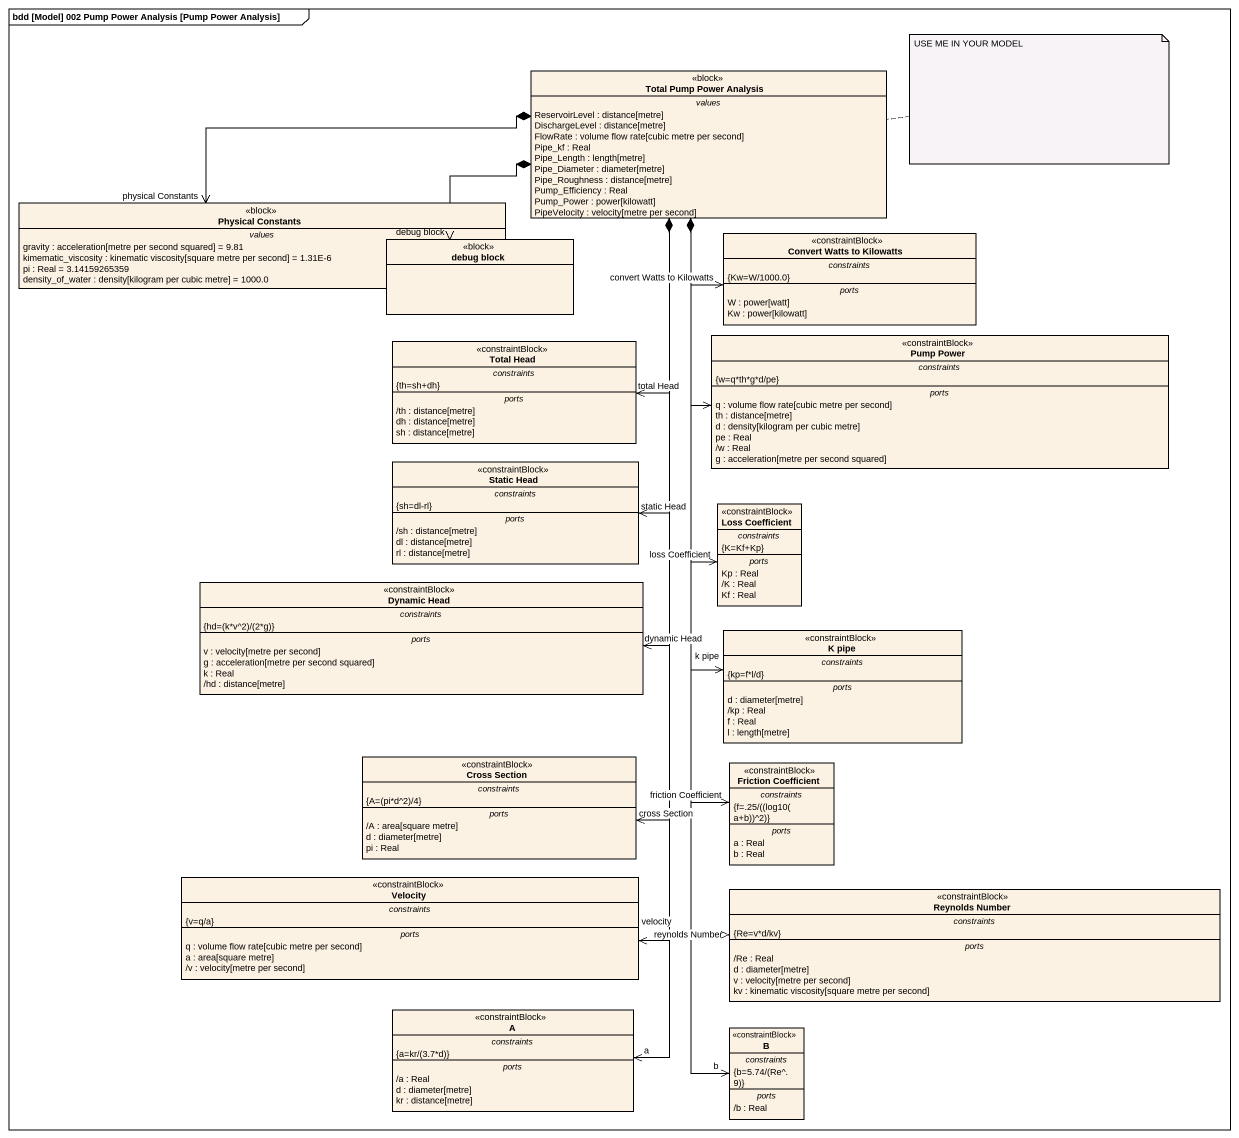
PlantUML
@startuml
mainframe bdd [Model] 002 Pump Power Analysis [Pump Power Analysis]
hide circle
hide empty members
class "Total Pump Power Analysis" as Total_Pump_Power_Analysis <<block>> {
  -- values --
  ReservoirLevel : distance[metre]
  DischargeLevel : distance[metre]
  FlowRate : volume flow rate[cubic metre per second]
  Pipe_kf : Real
  Pipe_Length : length[metre]
  Pipe_Diameter : diameter[metre]
  Pipe_Roughness : distance[metre]
  Pump_Efficiency : Real
  Pump_Power : power[kilowatt]
  PipeVelocity : velocity[metre per second]
}
class "Physical Constants" as Physical_Constants <<block>> {
  -- values --
  gravity : acceleration[metre per second squared] = 9.81
  kimematic_viscosity : kinematic viscosity[square metre per second] = 1.31E-6
  pi : Real = 3.14159265359
  density_of_water : density[kilogram per cubic metre] = 1000.0
}
class "Convert Watts to Kilowatts" as Convert_Watts_to_Kilowatts <<constraintBlock>> {
  -- constraints --
  {Kw=W/1000.0}
  -- ports --
  W : power[watt]
  Kw : power[kilowatt]
}
class "debug block" as debug_block <<block>>
class "Total Head" as Total_Head <<constraintBlock>> {
  -- constraints --
  {th=sh+dh}
  -- ports --
  /th : distance[metre]
  dh : distance[metre]
  sh : distance[metre]
}
class "Pump Power" as Pump_Power <<constraintBlock>> {
  -- constraints --
  {w=q*th*g*d/pe}
  -- ports --
  q : volume flow rate[cubic metre per second]
  th : distance[metre]
  d : density[kilogram per cubic metre]
  pe : Real
  /w : Real
  g : acceleration[metre per second squared]
}
class "Static Head" as Static_Head <<constraintBlock>> {
  -- constraints --
  {sh=dl-rl}
  -- ports --
  /sh : distance[metre]
  dl : distance[metre]
  rl : distance[metre]
}
class "Loss Coefficient" as Loss_Coefficient <<constraintBlock>> {
  -- constraints --
  {K=Kf+Kp}
  -- ports --
  Kp : Real
  /K : Real
  Kf : Real
}
class "Dynamic Head" as Dynamic_Head <<constraintBlock>> {
  -- constraints --
  {field} {hd=(k*v^2)/(2*g)}
  -- ports --
  v : velocity[metre per second]
  g : acceleration[metre per second squared]
  k : Real
  /hd : distance[metre]
}
class "K pipe" as K_pipe <<constraintBlock>> {
  -- constraints --
  {kp=f*l/d}
  -- ports --
  d : diameter[metre]
  /kp : Real
  f : Real
  l : length[metre]
}
class "Cross Section" as Cross_Section <<constraintBlock>> {
  -- constraints --
  {field} {A=(pi*d^2)/4}
  -- ports --
  /A : area[square metre]
  d : diameter[metre]
  pi : Real
}
class "Friction Coefficient" as Friction_Coefficient <<constraintBlock>> {
  -- constraints --
  {field} {f=.25/((log10(a+b))^2)}
  -- ports --
  a : Real
  b : Real
}
class Velocity <<constraintBlock>> {
  -- constraints --
  {v=q/a}
  -- ports --
  q : volume flow rate[cubic metre per second]
  a : area[square metre]
  /v : velocity[metre per second]
}
class "Reynolds Number" as Reynolds_Number <<constraintBlock>> {
  -- constraints --
  {Re=v*d/kv}
  -- ports --
  /Re : Real
  d : diameter[metre]
  v : velocity[metre per second]
  kv : kinematic viscosity[square metre per second]
}
class A <<constraintBlock>> {
  -- constraints --
  {field} {a=kr/(3.7*d)}
  -- ports --
  /a : Real
  d : diameter[metre]
  kr : distance[metre]
}
class B <<constraintBlock>> {
  -- constraints --
  {field} {b=5.74/(Re^.9)}
  -- ports --
  /b : Real
}
Total_Pump_Power_Analysis *-left-> "physical Constants" Physical_Constants
Total_Pump_Power_Analysis *--> "convert Watts to Kilowatts" Convert_Watts_to_Kilowatts
Total_Pump_Power_Analysis *-left-> "debug block" debug_block
Total_Pump_Power_Analysis *--> "total Head" Total_Head
Total_Pump_Power_Analysis *--> Pump_Power
Total_Pump_Power_Analysis *--> "static Head" Static_Head
Total_Pump_Power_Analysis *--> "loss Coefficient" Loss_Coefficient
Total_Pump_Power_Analysis *--> "dynamic Head" Dynamic_Head
Total_Pump_Power_Analysis *--> "k pipe" K_pipe
Total_Pump_Power_Analysis *--> "cross Section" Cross_Section
Total_Pump_Power_Analysis *--> "friction Coefficient" Friction_Coefficient
Total_Pump_Power_Analysis *--> "velocity" Velocity
Total_Pump_Power_Analysis *--> "reynolds Number" Reynolds_Number
Total_Pump_Power_Analysis *--> "a" A
Total_Pump_Power_Analysis *--> "b" B
note right of Total_Pump_Power_Analysis : USE ME IN YOUR MODEL
@enduml
